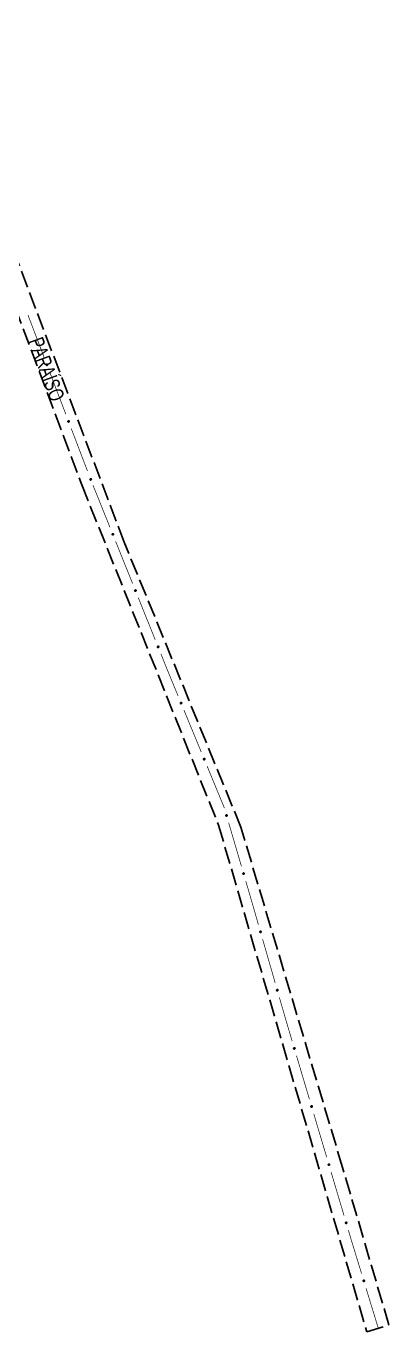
# Model space of a CAD drawing. Extents: x 212200 to 214553, y 4880545 to 4882659.
# Drawn here: x 213731.6 to 213827.3, y 4881469.7 to 4881814.2 of the extents above; entities that cross this region are included whole.
import ezdxf

# ---------------------------------------------------------------- set-up
doc = ezdxf.new("R2010")
doc.units = 0
doc.header["$LTSCALE"] = 1.5
doc.header["$MEASUREMENT"] = 0
doc.linetypes.add('TRACO_11', pattern=[8, 3, -1, 3, -1])
for name, color, linetype in [('SV-EIXO-RUA-PAV', 20, 'CONTINUOUS'), ('SV-RUA-PAVIM', 7, 'CONTINUOUS'), ('SV-TXT-RUA-N-PAV', 7, 'CONTINUOUS')]:
    doc.layers.add(name, color=color, linetype=linetype)
doc.styles.add('ARIAL', font='ARIAL.SHX')

msp = doc.modelspace()

# ---------------------------------------------------------------- linework, layer by layer
at = {"layer": 'SV-EIXO-RUA-PAV', "const_width": 0.18}
for points in [[(213732.082014, 4881737.937942), (213736.357909, 4881726.725595)], [(213737.783207, 4881722.988146), (213742.059102, 4881711.775799)], [(213743.4844, 4881708.03835), (213747.760295, 4881696.826003)], [(213749.213426, 4881693.099463), (213753.69471, 4881681.967612)], [(213755.188471, 4881678.256995), (213759.669755, 4881667.125144)], [(213761.163516, 4881663.414528), (213765.644799, 4881652.282677)], [(213767.13856, 4881648.57206), (213768.632321, 4881644.861443)], [(213768.632321, 4881644.861443), (213769.004074, 4881643.937981)], [(213769.004074, 4881643.937981), (213771.67812, 4881637.463974)], [(213773.205161, 4881633.766929), (213777.786283, 4881622.675792)], [(213779.313324, 4881618.978746), (213783.512685, 4881608.81187)], [(213783.512685, 4881608.81187), (213783.815301, 4881608.079221)], [(213783.815301, 4881608.079221), (213783.873681, 4881607.880297)], [(213785.000088, 4881604.042171), (213788.379307, 4881592.527794)], [(213789.505713, 4881588.689668), (213790.63212, 4881584.851543)], [(213790.63212, 4881584.851543), (213790.831145, 4881584.173382)], [(213790.831145, 4881584.173382), (213792.849557, 4881577.165007)], [(213793.956562, 4881573.32124), (213797.277576, 4881561.789941)], [(213798.384581, 4881557.946174), (213800.045088, 4881552.180525)], [(213800.045088, 4881552.180525), (213800.185604, 4881551.692621)], [(213800.185604, 4881551.692621), (213801.750737, 4881546.428085)], [(213802.890618, 4881542.59394), (213806.310261, 4881531.091504)], [(213807.450142, 4881527.257358), (213810.869785, 4881515.754922)], [(213812.009666, 4881511.920776), (213815.429309, 4881500.41834)], [(213816.569191, 4881496.584195), (213817.139131, 4881494.667122)], [(213817.139131, 4881494.667122), (213817.335446, 4881494.00679)], [(213817.335446, 4881494.00679), (213820.060806, 4881485.103472)], [(213821.231605, 4881481.278655), (213824.451305, 4881470.760407)], [(213824.451305, 4881470.760407), (213824.473363, 4881470.688346)]]:
    msp.add_lwpolyline(points, dxfattribs=at)
at = {"layer": 'SV-EIXO-RUA-PAV'}
for points in [[(213737.122216, 4881725.030345), (213737.167131, 4881725.010988), (213737.201776, 4881724.985168), (213737.224472, 4881724.955316), (213737.237651, 4881724.923707), (213737.24749, 4881724.889851), (213737.24988, 4881724.853528), (213737.243602, 4881724.812627), (213737.224501, 4881724.767434), (213737.195718, 4881724.733683), (213737.167642, 4881724.709866), (213737.135473, 4881724.694226), (213737.102424, 4881724.685219), (213737.064612, 4881724.683984), (213737.023224, 4881724.690751), (213736.978246, 4881724.711057), (213736.944455, 4881724.736604), (213736.92326, 4881724.766054), (213736.907743, 4881724.798494), (213736.898111, 4881724.833179), (213736.895971, 4881724.868848), (213736.902859, 4881724.910506), (213736.92349, 4881724.954634), (213736.948584, 4881724.988627), (213736.97773, 4881725.01023), (213737.010011, 4881725.024788), (213737.043848, 4881725.03507), (213737.080261, 4881725.038992), (213737.122216, 4881725.030345)], [(213742.823409, 4881710.080549), (213742.868325, 4881710.061193), (213742.902969, 4881710.035372), (213742.925666, 4881710.00552), (213742.938844, 4881709.973911), (213742.948683, 4881709.940055), (213742.951073, 4881709.903733), (213742.944795, 4881709.862831), (213742.925695, 4881709.817639), (213742.896912, 4881709.783887), (213742.868836, 4881709.76007), (213742.836667, 4881709.744431), (213742.803617, 4881709.735423), (213742.765805, 4881709.734189), (213742.724417, 4881709.740955), (213742.67944, 4881709.761261), (213742.645649, 4881709.786808), (213742.624454, 4881709.816258), (213742.608936, 4881709.848698), (213742.599305, 4881709.883383), (213742.597165, 4881709.919052), (213742.604053, 4881709.960711), (213742.624683, 4881710.004838), (213742.649778, 4881710.038831), (213742.678923, 4881710.060434), (213742.711204, 4881710.074993), (213742.745042, 4881710.085275), (213742.781454, 4881710.089197), (213742.823409, 4881710.080549)], [(213748.654617, 4881694.782362), (213748.699881, 4881694.763835), (213748.734994, 4881694.738656), (213748.758235, 4881694.709226), (213748.771992, 4881694.677864), (213748.782453, 4881694.644195), (213748.785509, 4881694.607922), (213748.779985, 4881694.566912), (213748.761718, 4881694.521376), (213748.73356, 4881694.487102), (213748.705927, 4881694.462772), (213748.674051, 4881694.446544), (213748.641172, 4881694.43693), (213748.60339, 4881694.435001), (213748.561884, 4881694.441006), (213748.516541, 4881694.460482), (213748.482286, 4881694.485403), (213748.460553, 4881694.514459), (213748.444442, 4881694.546608), (213748.434175, 4881694.58111), (213748.431379, 4881694.616733), (213748.4375, 4881694.658512), (213748.457316, 4881694.703011), (213748.481782, 4881694.737459), (213748.510525, 4881694.759595), (213748.542533, 4881694.774744), (213748.576176, 4881694.785646), (213748.61251, 4881694.790237), (213748.654617, 4881694.782362)], [(213754.490051, 4881680.286698), (213754.535315, 4881680.268171), (213754.570428, 4881680.242992), (213754.593669, 4881680.213562), (213754.607426, 4881680.182201), (213754.617887, 4881680.148531), (213754.620943, 4881680.112258), (213754.615418, 4881680.071248), (213754.597152, 4881680.025712), (213754.568994, 4881679.991438), (213754.541361, 4881679.967108), (213754.509485, 4881679.95088), (213754.476606, 4881679.941267), (213754.438823, 4881679.939337), (213754.397318, 4881679.945342), (213754.351975, 4881679.964818), (213754.31772, 4881679.989739), (213754.295987, 4881680.018795), (213754.279876, 4881680.050944), (213754.269609, 4881680.085446), (213754.266813, 4881680.121069), (213754.272934, 4881680.162848), (213754.29275, 4881680.207347), (213754.317215, 4881680.241796), (213754.345959, 4881680.263931), (213754.377967, 4881680.27908), (213754.41161, 4881680.289982), (213754.447944, 4881680.294573), (213754.490051, 4881680.286698)], [(213760.465096, 4881665.44423), (213760.510359, 4881665.425703), (213760.545472, 4881665.400524), (213760.568714, 4881665.371095), (213760.582471, 4881665.339733), (213760.592931, 4881665.306064), (213760.595988, 4881665.269791), (213760.590463, 4881665.228781), (213760.572196, 4881665.183245), (213760.544039, 4881665.14897), (213760.516405, 4881665.124641), (213760.484529, 4881665.108413), (213760.451651, 4881665.098799), (213760.413868, 4881665.09687), (213760.372363, 4881665.102875), (213760.327019, 4881665.12235), (213760.292765, 4881665.147271), (213760.271032, 4881665.176327), (213760.25492, 4881665.208477), (213760.244653, 4881665.242979), (213760.241858, 4881665.278602), (213760.247979, 4881665.32038), (213760.267795, 4881665.36488), (213760.29226, 4881665.399328), (213760.321003, 4881665.421463), (213760.353012, 4881665.436613), (213760.386654, 4881665.447515), (213760.422988, 4881665.452106), (213760.465096, 4881665.44423)], [(213766.44014, 4881650.601763), (213766.485404, 4881650.583236), (213766.520517, 4881650.558057), (213766.543759, 4881650.528627), (213766.557515, 4881650.497266), (213766.567976, 4881650.463596), (213766.571033, 4881650.427323), (213766.565508, 4881650.386313), (213766.547241, 4881650.340777), (213766.519084, 4881650.306503), (213766.49145, 4881650.282173), (213766.459574, 4881650.265945), (213766.426696, 4881650.256332), (213766.388913, 4881650.254402), (213766.347407, 4881650.260407), (213766.302064, 4881650.279883), (213766.267809, 4881650.304804), (213766.246076, 4881650.33386), (213766.229965, 4881650.366009), (213766.219698, 4881650.400511), (213766.216902, 4881650.436134), (213766.223023, 4881650.477913), (213766.242839, 4881650.522412), (213766.267305, 4881650.556861), (213766.296048, 4881650.578996), (213766.328056, 4881650.594145), (213766.361699, 4881650.605047), (213766.398033, 4881650.609638), (213766.44014, 4881650.601763)], [(213772.488532, 4881635.790274), (213772.53396, 4881635.772154), (213772.569298, 4881635.747292), (213772.592804, 4881635.718072), (213772.606842, 4881635.686836), (213772.617604, 4881635.653262), (213772.620987, 4881635.617018), (213772.615831, 4881635.57596), (213772.597974, 4881635.530262), (213772.570125, 4881635.495735), (213772.542712, 4881635.471158), (213772.510983, 4881635.454645), (213772.478192, 4881635.444736), (213772.440428, 4881635.442467), (213772.39887, 4881635.448099), (213772.353354, 4881635.467167), (213772.318877, 4881635.491779), (213772.296883, 4881635.520638), (213772.280484, 4881635.552642), (213772.269907, 4881635.58705), (213772.266792, 4881635.622647), (213772.272537, 4881635.664478), (213772.291952, 4881635.709154), (213772.316107, 4881635.743821), (213772.34465, 4881635.766213), (213772.376521, 4881635.78165), (213772.410065, 4881635.792854), (213772.446356, 4881635.797771), (213772.488532, 4881635.790274)], [(213778.596695, 4881621.002091), (213778.642123, 4881620.983972), (213778.677461, 4881620.959109), (213778.700966, 4881620.92989), (213778.715004, 4881620.898653), (213778.725767, 4881620.865079), (213778.729149, 4881620.828835), (213778.723993, 4881620.787777), (213778.706136, 4881620.742079), (213778.678288, 4881620.707552), (213778.650874, 4881620.682975), (213778.619145, 4881620.666462), (213778.586354, 4881620.656553), (213778.54859, 4881620.654285), (213778.507033, 4881620.659916), (213778.461516, 4881620.678984), (213778.427039, 4881620.703596), (213778.405046, 4881620.732456), (213778.388646, 4881620.764459), (213778.378069, 4881620.798867), (213778.374954, 4881620.834464), (213778.3807, 4881620.876295), (213778.400115, 4881620.920971), (213778.42427, 4881620.955638), (213778.452813, 4881620.978031), (213778.484684, 4881620.993467), (213778.518227, 4881621.004671), (213778.554519, 4881621.009588), (213778.596695, 4881621.002091)], [(213784.502049, 4881606.130099), (213784.5453, 4881606.107264), (213784.577802, 4881606.078795), (213784.598077, 4881606.047247), (213784.608723, 4881606.014698), (213784.615865, 4881605.980172), (213784.615385, 4881605.943774), (213784.605904, 4881605.903494), (213784.583303, 4881605.859947), (213784.55195, 4881605.828568), (213784.522085, 4881605.807037), (213784.488784, 4881605.793981), (213784.455127, 4881605.787605), (213784.417335, 4881605.789354), (213784.37661, 4881605.79936), (213784.333371, 4881605.823147), (213784.301698, 4881605.851276), (213784.282889, 4881605.882305), (213784.269976, 4881605.915867), (213784.263107, 4881605.951203), (213784.263784, 4881605.986929), (213784.273933, 4881606.027916), (213784.297976, 4881606.070281), (213784.32567, 4881606.102191), (213784.356427, 4881606.121431), (213784.389755, 4881606.1334), (213784.424297, 4881606.140984), (213784.460906, 4881606.142025), (213784.502049, 4881606.130099)], [(213789.007675, 4881590.777596), (213789.050926, 4881590.754761), (213789.083428, 4881590.726292), (213789.103702, 4881590.694745), (213789.114349, 4881590.662196), (213789.121491, 4881590.627669), (213789.121011, 4881590.591271), (213789.11153, 4881590.550992), (213789.088928, 4881590.507445), (213789.057576, 4881590.476066), (213789.027711, 4881590.454534), (213788.99441, 4881590.441478), (213788.960753, 4881590.435103), (213788.922961, 4881590.436851), (213788.882235, 4881590.446858), (213788.838997, 4881590.470644), (213788.807324, 4881590.498773), (213788.788515, 4881590.529802), (213788.775601, 4881590.563364), (213788.768733, 4881590.5987), (213788.76941, 4881590.634426), (213788.779559, 4881590.675413), (213788.803601, 4881590.717778), (213788.831296, 4881590.749688), (213788.862053, 4881590.768928), (213788.895381, 4881590.780898), (213788.929923, 4881590.788482), (213788.966532, 4881590.789523), (213789.007675, 4881590.777596)], [(213793.469077, 4881575.411657), (213793.512212, 4881575.388604), (213793.54457, 4881575.359971), (213793.564684, 4881575.328321), (213793.575167, 4881575.295719), (213793.582134, 4881575.261157), (213793.58147, 4881575.224762), (213793.571786, 4881575.184531), (213793.548965, 4881575.141098), (213793.517454, 4881575.109878), (213793.48748, 4881575.088498), (213793.454114, 4881575.07561), (213793.420425, 4881575.069405), (213793.382643, 4881575.071344), (213793.341968, 4881575.081556), (213793.298851, 4881575.105561), (213793.26732, 4881575.13385), (213793.248668, 4881575.164973), (213793.235924, 4881575.1986), (213793.229234, 4881575.23397), (213793.230091, 4881575.269692), (213793.240447, 4881575.310627), (213793.264704, 4881575.35287), (213793.292559, 4881575.38464), (213793.323413, 4881575.403724), (213793.356801, 4881575.415525), (213793.391381, 4881575.422935), (213793.427994, 4881575.423791), (213793.469077, 4881575.411657)], [(213797.897096, 4881560.036591), (213797.94023, 4881560.013538), (213797.972589, 4881559.984905), (213797.992703, 4881559.953256), (213798.003185, 4881559.920653), (213798.010153, 4881559.886091), (213798.009489, 4881559.849696), (213797.999805, 4881559.809465), (213797.976984, 4881559.766033), (213797.945473, 4881559.734813), (213797.915499, 4881559.713432), (213797.882133, 4881559.700545), (213797.848444, 4881559.694339), (213797.810662, 4881559.696278), (213797.769987, 4881559.70649), (213797.726869, 4881559.730495), (213797.695339, 4881559.758784), (213797.676687, 4881559.789908), (213797.663943, 4881559.823534), (213797.657253, 4881559.858904), (213797.65811, 4881559.894627), (213797.668466, 4881559.935561), (213797.692723, 4881559.977804), (213797.720578, 4881560.009574), (213797.751432, 4881560.028659), (213797.78482, 4881560.04046), (213797.8194, 4881560.047869), (213797.856013, 4881560.048725), (213797.897096, 4881560.036591)], [(213802.385249, 4881544.680105), (213802.428579, 4881544.657423), (213802.461181, 4881544.629068), (213802.481566, 4881544.597592), (213802.492327, 4881544.56508), (213802.49959, 4881544.530579), (213802.499238, 4881544.49418), (213802.489899, 4881544.453867), (213802.46745, 4881544.410241), (213802.436208, 4881544.378752), (213802.406419, 4881544.357116), (213802.373164, 4881544.343943), (213802.33953, 4881544.337449), (213802.301732, 4881544.339065), (213802.260971, 4881544.348928), (213802.21765, 4881544.372563), (213802.185878, 4881544.400581), (213802.16696, 4881544.431543), (213802.153929, 4881544.465059), (213802.146936, 4881544.500371), (213802.147488, 4881544.536099), (213802.157492, 4881544.577121), (213802.181386, 4881544.619571), (213802.208969, 4881544.651578), (213802.239658, 4881544.670926), (213802.272944, 4881544.683012), (213802.307459, 4881544.690718), (213802.344063, 4881544.691887), (213802.385249, 4881544.680105)], [(213806.944773, 4881529.343524), (213806.988103, 4881529.320841), (213807.020706, 4881529.292486), (213807.041091, 4881529.26101), (213807.051852, 4881529.228498), (213807.059114, 4881529.193998), (213807.058763, 4881529.157598), (213807.049423, 4881529.117285), (213807.026975, 4881529.073659), (213806.995733, 4881529.04217), (213806.965943, 4881529.020534), (213806.932688, 4881529.007361), (213806.899054, 4881529.000867), (213806.861256, 4881529.002483), (213806.820496, 4881529.012346), (213806.777174, 4881529.035981), (213806.745403, 4881529.063999), (213806.726485, 4881529.094962), (213806.713453, 4881529.128478), (213806.706461, 4881529.163789), (213806.707012, 4881529.199518), (213806.717017, 4881529.24054), (213806.740911, 4881529.282989), (213806.768493, 4881529.314996), (213806.799182, 4881529.334344), (213806.832468, 4881529.346431), (213806.866983, 4881529.354136), (213806.903588, 4881529.355306), (213806.944773, 4881529.343524)], [(213811.504297, 4881514.006942), (213811.547628, 4881513.984259), (213811.58023, 4881513.955904), (213811.600615, 4881513.924428), (213811.611376, 4881513.891917), (213811.618639, 4881513.857416), (213811.618287, 4881513.821016), (213811.608948, 4881513.780703), (213811.586499, 4881513.737077), (213811.555257, 4881513.705589), (213811.525467, 4881513.683952), (213811.492212, 4881513.67078), (213811.458578, 4881513.664286), (213811.420781, 4881513.665901), (213811.38002, 4881513.675765), (213811.336698, 4881513.699399), (213811.304927, 4881513.727417), (213811.286009, 4881513.75838), (213811.272978, 4881513.791896), (213811.265985, 4881513.827207), (213811.266536, 4881513.862936), (213811.276541, 4881513.903958), (213811.300435, 4881513.946407), (213811.328017, 4881513.978415), (213811.358706, 4881513.997762), (213811.391992, 4881514.009849), (213811.426508, 4881514.017554), (213811.463112, 4881514.018724), (213811.504297, 4881514.006942)], [(213816.063821, 4881498.67036), (213816.107152, 4881498.647678), (213816.139754, 4881498.619323), (213816.160139, 4881498.587847), (213816.1709, 4881498.555335), (213816.178163, 4881498.520834), (213816.177811, 4881498.484435), (213816.168472, 4881498.444122), (213816.146023, 4881498.400496), (213816.114781, 4881498.369007), (213816.084992, 4881498.347371), (213816.051737, 4881498.334198), (213816.018103, 4881498.327704), (213815.980305, 4881498.32932), (213815.939544, 4881498.339183), (213815.896223, 4881498.362818), (213815.864451, 4881498.390835), (213815.845533, 4881498.421798), (213815.832502, 4881498.455314), (213815.825509, 4881498.490626), (213815.82606, 4881498.526354), (213815.836065, 4881498.567376), (213815.859959, 4881498.609825), (213815.887542, 4881498.641833), (213815.918231, 4881498.66118), (213815.951517, 4881498.673267), (213815.986032, 4881498.680972), (213816.022636, 4881498.682142), (213816.063821, 4881498.67036)], [(213820.70941, 4881483.360672), (213820.752922, 4881483.33834), (213820.785752, 4881483.310249), (213820.80639, 4881483.278939), (213820.817414, 4881483.246515), (213820.824955, 4881483.212074), (213820.824897, 4881483.175673), (213820.815883, 4881483.135286), (213820.793788, 4881483.09148), (213820.762801, 4881483.05974), (213820.733187, 4881483.037864), (213820.700039, 4881483.024423), (213820.666459, 4881483.017658), (213820.628649, 4881483.018968), (213820.58781, 4881483.028502), (213820.544299, 4881483.051786), (213820.512303, 4881483.079547), (213820.493135, 4881483.110356), (213820.479834, 4881483.143766), (213820.472556, 4881483.179019), (213820.472819, 4881483.214751), (213820.482492, 4881483.255853), (213820.506043, 4881483.298493), (213820.533366, 4881483.330722), (213820.563898, 4881483.350317), (213820.597085, 4881483.362672), (213820.631537, 4881483.370656), (213820.668131, 4881483.372121), (213820.70941, 4881483.360672)]]:
    msp.add_lwpolyline(points, close=True, dxfattribs=at)
for points in [[(213736.935874, 4881724.969246), (213737.080852, 4881724.688647)], [(213736.948584, 4881724.988627), (213737.102424, 4881724.685219)], [(213736.963675, 4881724.995912), (213737.117405, 4881724.692364)], [(213736.97773, 4881725.01023), (213737.135473, 4881724.694226)], [(213736.994393, 4881725.014928), (213737.14849, 4881724.702758)], [(213737.010011, 4881725.024788), (213737.167642, 4881724.709866)], [(213737.029303, 4881725.026781), (213737.181574, 4881724.727058)], [(213737.043848, 4881725.03507), (213737.195718, 4881724.733683)], [(213737.063608, 4881725.032561), (213737.208888, 4881724.754999)], [(213737.080261, 4881725.038992), (213737.224501, 4881724.767434)], [(213737.099858, 4881725.033242), (213737.231038, 4881724.792653)], [(213737.122216, 4881725.030345), (213737.243602, 4881724.812627)], [(213737.146253, 4881725.018807), (213737.243712, 4881724.839837)], [(213737.167131, 4881725.010988), (213737.24988, 4881724.853528)], [(213737.186944, 4881724.996355), (213737.244609, 4881724.87961)], [(213737.201776, 4881724.985168), (213737.24749, 4881724.889851)], [(213736.895971, 4881724.868848), (213736.978246, 4881724.711057)], [(213736.898111, 4881724.833179), (213736.944455, 4881724.736604)], [(213736.899182, 4881724.847185), (213736.958608, 4881724.729651)], [(213736.902859, 4881724.910506), (213737.023224, 4881724.690751)], [(213736.903601, 4881724.885379), (213736.997537, 4881724.707987)], [(213736.915972, 4881724.929528), (213737.042355, 4881724.69003)], [(213736.92349, 4881724.954634), (213737.064612, 4881724.683984)], [(213742.597165, 4881709.919052), (213742.67944, 4881709.761261)], [(213742.599305, 4881709.883383), (213742.645649, 4881709.786808)], [(213742.600375, 4881709.897389), (213742.659801, 4881709.779855)], [(213742.604053, 4881709.960711), (213742.724417, 4881709.740955)], [(213742.604794, 4881709.935584), (213742.69873, 4881709.758192)], [(213742.617165, 4881709.979732), (213742.743548, 4881709.740234)], [(213742.624683, 4881710.004838), (213742.765805, 4881709.734189)], [(213742.637068, 4881710.01945), (213742.782046, 4881709.738851)], [(213742.649778, 4881710.038831), (213742.803617, 4881709.735423)], [(213742.664868, 4881710.046116), (213742.818598, 4881709.742568)], [(213742.678923, 4881710.060434), (213742.836667, 4881709.744431)], [(213742.695586, 4881710.065132), (213742.849683, 4881709.752962)], [(213742.711204, 4881710.074993), (213742.868836, 4881709.76007)], [(213742.730496, 4881710.076985), (213742.882767, 4881709.777262)], [(213742.745042, 4881710.085275), (213742.896912, 4881709.783887)], [(213742.764801, 4881710.082766), (213742.910082, 4881709.805203)], [(213742.781454, 4881710.089197), (213742.925695, 4881709.817639)], [(213742.801051, 4881710.083446), (213742.932231, 4881709.842857)], [(213742.823409, 4881710.080549), (213742.944795, 4881709.862831)], [(213742.847447, 4881710.069011), (213742.944905, 4881709.890042)], [(213742.868325, 4881710.061193), (213742.951073, 4881709.903733)], [(213742.888137, 4881710.046559), (213742.945802, 4881709.929814)], [(213742.902969, 4881710.035372), (213742.948683, 4881709.940055)], [(213748.431379, 4881694.616733), (213748.516541, 4881694.460482)], [(213748.434175, 4881694.58111), (213748.482286, 4881694.485403)], [(213748.434987, 4881694.595133), (213748.496564, 4881694.478711)], [(213748.4375, 4881694.658512), (213748.561884, 4881694.441006)], [(213748.438703, 4881694.633402), (213748.535885, 4881694.457767)], [(213748.450261, 4881694.677771), (213748.581025, 4881694.440637)], [(213748.457316, 4881694.703011), (213748.60339, 4881694.435001)], [(213748.46943, 4881694.717848), (213748.619542, 4881694.439961)], [(213748.481782, 4881694.737459), (213748.641172, 4881694.43693)], [(213748.496736, 4881694.74502), (213748.656019, 4881694.44435)], [(213748.510525, 4881694.759595), (213748.674051, 4881694.446544)], [(213748.527099, 4881694.764598), (213748.686908, 4881694.455313)], [(213748.542533, 4881694.774744), (213748.705927, 4881694.462772)], [(213748.561785, 4881694.777091), (213748.71954, 4881694.480217)], [(213748.576176, 4881694.785646), (213748.73356, 4881694.487102)], [(213748.595978, 4881694.783501), (213748.746336, 4881694.508656)], [(213748.61251, 4881694.790237), (213748.761718, 4881694.521376)], [(213748.632209, 4881694.784848), (213748.76779, 4881694.546711)], [(213748.654617, 4881694.782362), (213748.779985, 4881694.566912)], [(213748.678862, 4881694.771268), (213748.779595, 4881694.59412)], [(213748.699881, 4881694.763835), (213748.785509, 4881694.607922)], [(213748.719959, 4881694.749568), (213748.77976, 4881694.633902)], [(213748.734994, 4881694.738656), (213748.782453, 4881694.644195)], [(213754.29275, 4881680.207347), (213754.438823, 4881679.939337)], [(213754.304864, 4881680.222184), (213754.454975, 4881679.944298)], [(213754.317215, 4881680.241796), (213754.476606, 4881679.941267)], [(213754.33217, 4881680.249357), (213754.491453, 4881679.948686)], [(213754.345959, 4881680.263931), (213754.509485, 4881679.95088)], [(213754.362533, 4881680.268934), (213754.522342, 4881679.95965)], [(213754.377967, 4881680.27908), (213754.541361, 4881679.967108)], [(213754.397219, 4881680.281427), (213754.554974, 4881679.984553)], [(213754.41161, 4881680.289982), (213754.568994, 4881679.991438)], [(213754.431412, 4881680.287837), (213754.58177, 4881680.012992)], [(213754.447944, 4881680.294573), (213754.597152, 4881680.025712)], [(213754.467643, 4881680.289184), (213754.603224, 4881680.051047)], [(213754.490051, 4881680.286698), (213754.615418, 4881680.071248)], [(213754.514296, 4881680.275604), (213754.615028, 4881680.098456)], [(213754.535315, 4881680.268171), (213754.620943, 4881680.112258)], [(213754.555393, 4881680.253904), (213754.615194, 4881680.138238)], [(213754.570428, 4881680.242992), (213754.617887, 4881680.148531)], [(213754.266813, 4881680.121069), (213754.351975, 4881679.964818)], [(213754.269609, 4881680.085446), (213754.31772, 4881679.989739)], [(213754.270421, 4881680.099469), (213754.331998, 4881679.983047)], [(213754.272934, 4881680.162848), (213754.397318, 4881679.945342)], [(213754.274137, 4881680.137739), (213754.371319, 4881679.962103)], [(213754.285695, 4881680.182107), (213754.416459, 4881679.944973)], [(213760.241858, 4881665.278602), (213760.327019, 4881665.12235)], [(213760.244653, 4881665.242979), (213760.292765, 4881665.147271)], [(213760.245466, 4881665.257002), (213760.307042, 4881665.14058)], [(213760.247979, 4881665.32038), (213760.372363, 4881665.102875)], [(213760.249182, 4881665.295271), (213760.346363, 4881665.119636)], [(213760.26074, 4881665.339639), (213760.391504, 4881665.102505)], [(213760.267795, 4881665.36488), (213760.413868, 4881665.09687)], [(213760.279909, 4881665.379716), (213760.43002, 4881665.10183)], [(213760.29226, 4881665.399328), (213760.451651, 4881665.098799)], [(213760.307214, 4881665.406889), (213760.466498, 4881665.106218)], [(213760.321003, 4881665.421463), (213760.484529, 4881665.108413)], [(213760.337577, 4881665.426467), (213760.497387, 4881665.117182)], [(213760.353012, 4881665.436613), (213760.516405, 4881665.124641)], [(213760.372264, 4881665.438959), (213760.530019, 4881665.142086)], [(213760.386654, 4881665.447515), (213760.544039, 4881665.14897)], [(213760.406457, 4881665.44537), (213760.556815, 4881665.170524)], [(213760.422988, 4881665.452106), (213760.572196, 4881665.183245)], [(213760.442688, 4881665.446717), (213760.578269, 4881665.20858)], [(213760.465096, 4881665.44423), (213760.590463, 4881665.228781)], [(213760.489341, 4881665.433137), (213760.590073, 4881665.255989)], [(213760.510359, 4881665.425703), (213760.595988, 4881665.269791)], [(213760.530437, 4881665.411436), (213760.590239, 4881665.295771)], [(213760.545472, 4881665.400524), (213760.592931, 4881665.306064)], [(213766.216902, 4881650.436134), (213766.302064, 4881650.279883)], [(213766.219698, 4881650.400511), (213766.267809, 4881650.304804)], [(213766.22051, 4881650.414534), (213766.282087, 4881650.298112)], [(213766.223023, 4881650.477913), (213766.347407, 4881650.260407)], [(213766.224227, 4881650.452804), (213766.321408, 4881650.277168)], [(213766.235784, 4881650.497172), (213766.366549, 4881650.260038)], [(213766.242839, 4881650.522412), (213766.388913, 4881650.254402)], [(213766.254953, 4881650.537249), (213766.405065, 4881650.259363)], [(213766.267305, 4881650.556861), (213766.426696, 4881650.256332)], [(213766.282259, 4881650.564422), (213766.441543, 4881650.263751)], [(213766.296048, 4881650.578996), (213766.459574, 4881650.265945)], [(213766.312622, 4881650.583999), (213766.472431, 4881650.274715)], [(213766.328056, 4881650.594145), (213766.49145, 4881650.282173)], [(213766.347308, 4881650.596492), (213766.505063, 4881650.299618)], [(213766.361699, 4881650.605047), (213766.519084, 4881650.306503)], [(213766.381501, 4881650.602902), (213766.531859, 4881650.328057)], [(213766.398033, 4881650.609638), (213766.547241, 4881650.340777)], [(213766.417732, 4881650.604249), (213766.553313, 4881650.366112)], [(213766.44014, 4881650.601763), (213766.565508, 4881650.386313)], [(213766.464385, 4881650.590669), (213766.565118, 4881650.413521)], [(213766.485404, 4881650.583236), (213766.571033, 4881650.427323)], [(213766.505482, 4881650.568969), (213766.565283, 4881650.453303)], [(213766.520517, 4881650.558057), (213766.567976, 4881650.463596)], [(213772.266792, 4881635.622647), (213772.353354, 4881635.467167)], [(213772.269907, 4881635.58705), (213772.318877, 4881635.491779)], [(213772.270594, 4881635.60108), (213772.333214, 4881635.485216)], [(213772.272537, 4881635.664478), (213772.39887, 4881635.448099)], [(213772.273966, 4881635.639381), (213772.372721, 4881635.464626)], [(213772.285125, 4881635.683851), (213772.418014, 4881635.447902)], [(213772.291952, 4881635.709154), (213772.440428, 4881635.442467)], [(213772.303932, 4881635.724099), (213772.456535, 4881635.447573)], [(213772.316107, 4881635.743821), (213772.478192, 4881635.444736)], [(213772.330993, 4881635.751516), (213772.492972, 4881635.452288)], [(213772.34465, 4881635.766213), (213772.510983, 4881635.454645)], [(213772.361179, 4881635.771366), (213772.523761, 4881635.463529)], [(213772.376521, 4881635.78165), (213772.542712, 4881635.471158)], [(213772.395752, 4881635.784169), (213772.556168, 4881635.488725)], [(213772.410065, 4881635.792854), (213772.570125, 4881635.495735)], [(213772.429886, 4881635.790886), (213772.582707, 4881635.517403)], [(213772.446356, 4881635.797771), (213772.597974, 4881635.530262)], [(213772.466103, 4881635.792559), (213772.603818, 4881635.55565)], [(213772.488532, 4881635.790274), (213772.615831, 4881635.57596)], [(213772.512876, 4881635.779399), (213772.615196, 4881635.603163)], [(213772.53396, 4881635.772154), (213772.620987, 4881635.617018)], [(213772.554166, 4881635.758069), (213772.615004, 4881635.642945)], [(213772.569298, 4881635.747292), (213772.617604, 4881635.653262)], [(213778.374954, 4881620.834464), (213778.461516, 4881620.678984)], [(213778.378069, 4881620.798867), (213778.427039, 4881620.703596)], [(213778.378756, 4881620.812897), (213778.441376, 4881620.697033)], [(213778.3807, 4881620.876295), (213778.507033, 4881620.659916)], [(213778.382128, 4881620.851198), (213778.480884, 4881620.676443)], [(213778.393287, 4881620.895668), (213778.526176, 4881620.659719)], [(213778.400115, 4881620.920971), (213778.54859, 4881620.654285)], [(213778.412095, 4881620.935916), (213778.564697, 4881620.65939)], [(213778.42427, 4881620.955638), (213778.586354, 4881620.656553)], [(213778.439155, 4881620.963333), (213778.601134, 4881620.664105)], [(213778.452813, 4881620.978031), (213778.619145, 4881620.666462)], [(213778.469341, 4881620.983183), (213778.631923, 4881620.675346)], [(213778.484684, 4881620.993467), (213778.650874, 4881620.682975)], [(213778.503914, 4881620.995987), (213778.66433, 4881620.700542)], [(213778.518227, 4881621.004671), (213778.678288, 4881620.707552)], [(213778.538048, 4881621.002704), (213778.69087, 4881620.729221)], [(213778.554519, 4881621.009588), (213778.706136, 4881620.742079)], [(213778.574266, 4881621.004376), (213778.711981, 4881620.767467)], [(213778.596695, 4881621.002091), (213778.723993, 4881620.787777)], [(213778.621039, 4881620.991216), (213778.723358, 4881620.81498)], [(213778.642123, 4881620.983972), (213778.729149, 4881620.828835)], [(213778.662329, 4881620.969886), (213778.723167, 4881620.854762)], [(213778.677461, 4881620.959109), (213778.725767, 4881620.865079)], [(213784.263107, 4881605.951203), (213784.301698, 4881605.851276)], [(213784.263784, 4881605.986929), (213784.333371, 4881605.823147)], [(213784.265278, 4881605.96508), (213784.315259, 4881605.84323)], [(213784.272692, 4881606.002808), (213784.35236, 4881605.818567)], [(213784.273933, 4881606.027916), (213784.37661, 4881605.79936)], [(213784.288503, 4881606.045844), (213784.395624, 4881605.797134)], [(213784.297976, 4881606.070281), (213784.417335, 4881605.789354)], [(213784.311473, 4881606.083871), (213784.433893, 4881605.792722)], [(213784.32567, 4881606.102191), (213784.455127, 4881605.787605)], [(213784.341288, 4881606.108264), (213784.470624, 4881605.793548)], [(213784.356427, 4881606.121431), (213784.488784, 4881605.793981)], [(213784.373409, 4881606.124801), (213784.502432, 4881605.80146)], [(213784.389755, 4881606.1334), (213784.522085, 4881605.807037)], [(213784.409144, 4881606.133867), (213784.537328, 4881605.823078)], [(213784.424297, 4881606.140984), (213784.55195, 4881605.828568)], [(213784.443798, 4881606.136926), (213784.566759, 4881605.84878)], [(213784.460906, 4881606.142025), (213784.583303, 4881605.859947)], [(213784.479989, 4881606.134749), (213784.591806, 4881605.884573)], [(213784.502049, 4881606.130099), (213784.605904, 4881605.903494)], [(213784.525103, 4881606.116703), (213784.608158, 4881605.930612)], [(213784.5453, 4881606.107264), (213784.615385, 4881605.943774)], [(213784.563898, 4881606.091115), (213784.612186, 4881605.97019)], [(213784.577802, 4881606.078795), (213784.615865, 4881605.980172)], [(213788.76941, 4881590.634426), (213788.838997, 4881590.470644)], [(213788.778318, 4881590.650306), (213788.857986, 4881590.466064)], [(213788.779559, 4881590.675413), (213788.882235, 4881590.446858)], [(213788.794129, 4881590.693342), (213788.90125, 4881590.444631)], [(213788.803601, 4881590.717778), (213788.922961, 4881590.436851)], [(213788.817099, 4881590.731369), (213788.939519, 4881590.44022)], [(213788.831296, 4881590.749688), (213788.960753, 4881590.435103)], [(213788.846914, 4881590.755761), (213788.97625, 4881590.441045)], [(213788.862053, 4881590.768928), (213788.99441, 4881590.441478)], [(213788.879035, 4881590.772298), (213789.008058, 4881590.448958)], [(213788.895381, 4881590.780898), (213789.027711, 4881590.454534)], [(213788.91477, 4881590.781364), (213789.042953, 4881590.470575)], [(213788.929923, 4881590.788482), (213789.057576, 4881590.476066)], [(213788.949424, 4881590.784424), (213789.072384, 4881590.496278)], [(213788.966532, 4881590.789523), (213789.088928, 4881590.507445)], [(213788.985615, 4881590.782246), (213789.097432, 4881590.53207)], [(213789.007675, 4881590.777596), (213789.11153, 4881590.550992)], [(213789.030729, 4881590.764201), (213789.113784, 4881590.578109)], [(213789.050926, 4881590.754761), (213789.121011, 4881590.591271)], [(213789.069524, 4881590.738612), (213789.117811, 4881590.617687)], [(213789.083428, 4881590.726292), (213789.121491, 4881590.627669)], [(213788.768733, 4881590.5987), (213788.807324, 4881590.498773)], [(213788.770903, 4881590.612578), (213788.820884, 4881590.490727)], [(213793.229234, 4881575.23397), (213793.26732, 4881575.13385)], [(213793.230091, 4881575.269692), (213793.298851, 4881575.105561)], [(213793.231474, 4881575.247837), (213793.28084, 4881575.125735)], [(213793.23908, 4881575.285527), (213793.317816, 4881575.100885)], [(213793.240447, 4881575.310627), (213793.341968, 4881575.081556)], [(213793.255108, 4881575.328482), (213793.360971, 4881575.079234)], [(213793.264704, 4881575.35287), (213793.382643, 4881575.071344)], [(213793.27827, 4881575.366393), (213793.399217, 4881575.074629)], [(213793.292559, 4881575.38464), (213793.420425, 4881575.069405)], [(213793.308207, 4881575.390634), (213793.435952, 4881575.075269)], [(213793.323413, 4881575.403724), (213793.454114, 4881575.07561)], [(213793.340411, 4881575.407009), (213793.467799, 4881575.083021)], [(213793.356801, 4881575.415525), (213793.48748, 4881575.088498)], [(213793.376192, 4881575.415894), (213793.502804, 4881575.104462)], [(213793.391381, 4881575.422935), (213793.517454, 4881575.109878)], [(213793.410861, 4881575.418779), (213793.532364, 4881575.130015)], [(213793.427994, 4881575.423791), (213793.548965, 4881575.141098)], [(213793.44704, 4881575.416418), (213793.557592, 4881575.16568)], [(213793.469077, 4881575.411657), (213793.571786, 4881575.184531)], [(213793.492062, 4881575.398145), (213793.574177, 4881575.211636)], [(213793.512212, 4881575.388604), (213793.58147, 4881575.224762)], [(213793.530728, 4881575.372361), (213793.578404, 4881575.251193)], [(213793.54457, 4881575.359971), (213793.582134, 4881575.261157)], [(213797.657253, 4881559.858904), (213797.695339, 4881559.758784)], [(213797.65811, 4881559.894627), (213797.726869, 4881559.730495)], [(213797.659493, 4881559.872771), (213797.708858, 4881559.750669)], [(213797.667099, 4881559.910461), (213797.745835, 4881559.725819)], [(213797.668466, 4881559.935561), (213797.769987, 4881559.70649)], [(213797.683127, 4881559.953417), (213797.78899, 4881559.704168)], [(213797.692723, 4881559.977804), (213797.810662, 4881559.696278)], [(213797.706288, 4881559.991327), (213797.827236, 4881559.699563)], [(213797.720578, 4881560.009574), (213797.848444, 4881559.694339)], [(213797.736226, 4881560.015569), (213797.863971, 4881559.700203)], [(213797.751432, 4881560.028659), (213797.882133, 4881559.700545)], [(213797.76843, 4881560.031943), (213797.895818, 4881559.707955)], [(213797.78482, 4881560.04046), (213797.915499, 4881559.713432)], [(213797.804211, 4881560.040828), (213797.930823, 4881559.729396)], [(213797.8194, 4881560.047869), (213797.945473, 4881559.734813)], [(213797.83888, 4881560.043713), (213797.960383, 4881559.754949)], [(213797.856013, 4881560.048725), (213797.976984, 4881559.766033)], [(213797.875059, 4881560.041353), (213797.985611, 4881559.790615)], [(213797.897096, 4881560.036591), (213797.999805, 4881559.809465)], [(213797.920081, 4881560.023079), (213798.002196, 4881559.836571)], [(213797.94023, 4881560.013538), (213798.009489, 4881559.849696)], [(213797.958747, 4881559.997295), (213798.006423, 4881559.876128)], [(213797.972589, 4881559.984905), (213798.010153, 4881559.886091)], [(213802.146936, 4881544.500371), (213802.185878, 4881544.400581)], [(213802.147488, 4881544.536099), (213802.21765, 4881544.372563)], [(213802.149058, 4881544.514256), (213802.199467, 4881544.392582)], [(213802.15634, 4881544.55201), (213802.236655, 4881544.368049)], [(213802.157492, 4881544.577121), (213802.260971, 4881544.348928)], [(213802.172, 4881544.595101), (213802.279994, 4881544.346769)], [(213802.181386, 4881544.619571), (213802.301732, 4881544.339065)], [(213802.194836, 4881544.633209), (213802.318278, 4881544.342491)], [(213802.208969, 4881544.651578), (213802.33953, 4881544.337449)], [(213802.224565, 4881544.657706), (213802.355006, 4881544.343446)], [(213802.239658, 4881544.670926), (213802.373164, 4881544.343943)], [(213802.256627, 4881544.674356), (213802.386786, 4881544.35147)], [(213802.272944, 4881544.683012), (213802.406419, 4881544.357116)], [(213802.292331, 4881544.683547), (213802.421605, 4881544.37321)], [(213802.307459, 4881544.690718), (213802.436208, 4881544.378752)], [(213802.326974, 4881544.686728), (213802.450946, 4881544.399016)], [(213802.344063, 4881544.691887), (213802.46745, 4881544.410241)], [(213802.363172, 4881544.684678), (213802.475867, 4881544.434896)], [(213802.385249, 4881544.680105), (213802.489899, 4881544.453867)], [(213802.408349, 4881544.666791), (213802.492057, 4881544.480992)], [(213802.428579, 4881544.657423), (213802.499238, 4881544.49418)], [(213802.447234, 4881544.641339), (213802.495946, 4881544.520584)], [(213802.461181, 4881544.629068), (213802.49959, 4881544.530579)], [(213806.706461, 4881529.163789), (213806.745403, 4881529.063999)], [(213806.707012, 4881529.199518), (213806.777174, 4881529.035981)], [(213806.708582, 4881529.177675), (213806.758991, 4881529.056)], [(213806.715864, 4881529.215428), (213806.796179, 4881529.031468)], [(213806.717017, 4881529.24054), (213806.820496, 4881529.012346)], [(213806.731524, 4881529.25852), (213806.839518, 4881529.010187)], [(213806.740911, 4881529.282989), (213806.861256, 4881529.002483)], [(213806.75436, 4881529.296627), (213806.877802, 4881529.00591)], [(213806.768493, 4881529.314996), (213806.899054, 4881529.000867)], [(213806.784089, 4881529.321124), (213806.91453, 4881529.006864)], [(213806.799182, 4881529.334344), (213806.932688, 4881529.007361)], [(213806.816152, 4881529.337774), (213806.94631, 4881529.014889)], [(213806.832468, 4881529.346431), (213806.965943, 4881529.020534)], [(213806.851855, 4881529.346965), (213806.981129, 4881529.036629)], [(213806.866983, 4881529.354136), (213806.995733, 4881529.04217)], [(213806.886498, 4881529.350146), (213807.01047, 4881529.062434)], [(213806.903588, 4881529.355306), (213807.026975, 4881529.073659)], [(213806.922696, 4881529.348096), (213807.035391, 4881529.098314)], [(213806.944773, 4881529.343524), (213807.049423, 4881529.117285)], [(213806.967873, 4881529.330209), (213807.051582, 4881529.14441)], [(213806.988103, 4881529.320841), (213807.058763, 4881529.157598)], [(213807.006758, 4881529.304757), (213807.05547, 4881529.184002)], [(213807.020706, 4881529.292486), (213807.059114, 4881529.193998)], [(213811.265985, 4881513.827207), (213811.304927, 4881513.727417)], [(213811.266536, 4881513.862936), (213811.336698, 4881513.699399)], [(213811.268106, 4881513.841093), (213811.318515, 4881513.719419)], [(213811.275389, 4881513.878847), (213811.355703, 4881513.694886)], [(213811.276541, 4881513.903958), (213811.38002, 4881513.675765)], [(213811.291048, 4881513.921938), (213811.399042, 4881513.673605)], [(213811.300435, 4881513.946407), (213811.420781, 4881513.665901)], [(213811.313884, 4881513.960045), (213811.437326, 4881513.669328)], [(213811.328017, 4881513.978415), (213811.458578, 4881513.664286)], [(213811.343614, 4881513.984543), (213811.474055, 4881513.670282)], [(213811.358706, 4881513.997762), (213811.492212, 4881513.67078)], [(213811.375676, 4881514.001192), (213811.505834, 4881513.678307)], [(213811.391992, 4881514.009849), (213811.525467, 4881513.683952)], [(213811.411379, 4881514.010383), (213811.540654, 4881513.700047)], [(213811.426508, 4881514.017554), (213811.555257, 4881513.705589)], [(213811.446022, 4881514.013565), (213811.569994, 4881513.725852)], [(213811.463112, 4881514.018724), (213811.586499, 4881513.737077)], [(213811.48222, 4881514.011515), (213811.594916, 4881513.761732)], [(213811.504297, 4881514.006942), (213811.608948, 4881513.780703)], [(213811.527398, 4881513.993627), (213811.611106, 4881513.807829)], [(213811.547628, 4881513.984259), (213811.618287, 4881513.821016)], [(213811.566282, 4881513.968176), (213811.614994, 4881513.847421)], [(213811.58023, 4881513.955904), (213811.618639, 4881513.857416)], [(213815.825509, 4881498.490626), (213815.864451, 4881498.390835)], [(213815.82606, 4881498.526354), (213815.896223, 4881498.362818)], [(213815.827631, 4881498.504511), (213815.87804, 4881498.382837)], [(213815.834913, 4881498.542265), (213815.915228, 4881498.358304)], [(213815.836065, 4881498.567376), (213815.939544, 4881498.339183)], [(213815.850573, 4881498.585356), (213815.958567, 4881498.337024)], [(213815.859959, 4881498.609825), (213815.980305, 4881498.32932)], [(213815.873409, 4881498.623463), (213815.99685, 4881498.332746)], [(213815.887542, 4881498.641833), (213816.018103, 4881498.327704)], [(213815.903138, 4881498.647961), (213816.033579, 4881498.333701)], [(213815.918231, 4881498.66118), (213816.051737, 4881498.334198)], [(213815.9352, 4881498.664611), (213816.065358, 4881498.341725)], [(213815.951517, 4881498.673267), (213816.084992, 4881498.347371)], [(213815.970904, 4881498.673802), (213816.100178, 4881498.363465)], [(213815.986032, 4881498.680972), (213816.114781, 4881498.369007)], [(213816.005546, 4881498.676983), (213816.129518, 4881498.389271)], [(213816.022636, 4881498.682142), (213816.146023, 4881498.400496)], [(213816.041745, 4881498.674933), (213816.15444, 4881498.425151)], [(213816.063821, 4881498.67036), (213816.168472, 4881498.444122)], [(213816.086922, 4881498.657046), (213816.17063, 4881498.471247)], [(213816.107152, 4881498.647678), (213816.177811, 4881498.484435)], [(213816.125807, 4881498.631594), (213816.174519, 4881498.510839)], [(213816.139754, 4881498.619323), (213816.178163, 4881498.520834)], [(213820.472556, 4881483.179019), (213820.512303, 4881483.079547)], [(213820.472819, 4881483.214751), (213820.544299, 4881483.051786)], [(213820.474566, 4881483.192921), (213820.525955, 4881483.071658)], [(213820.481543, 4881483.230733), (213820.56334, 4881483.047427)], [(213820.482492, 4881483.255853), (213820.58781, 4881483.028502)], [(213820.496854, 4881483.273949), (213820.60685, 4881483.026496)], [(213820.506043, 4881483.298493), (213820.628649, 4881483.018968)], [(213820.519382, 4881483.312239), (213820.645167, 4881483.022528)], [(213820.533366, 4881483.330722), (213820.666459, 4881483.017658)], [(213820.548912, 4881483.336976), (213820.681886, 4881483.023779)], [(213820.563898, 4881483.350317), (213820.700039, 4881483.024423)], [(213820.580839, 4881483.353884), (213820.7136, 4881483.03206)], [(213820.597085, 4881483.362672), (213820.733187, 4881483.037864)], [(213820.616467, 4881483.363363), (213820.748243, 4881483.054081)], [(213820.631537, 4881483.370656), (213820.762801, 4881483.05974)], [(213820.651083, 4881483.366824), (213820.777374, 4881483.080122)], [(213820.668131, 4881483.372121), (213820.793788, 4881483.09148)], [(213820.687297, 4881483.365066), (213820.802005, 4881483.116202)], [(213820.70941, 4881483.360672), (213820.815883, 4881483.135286)], [(213820.732617, 4881483.347545), (213820.817823, 4881483.162428)], [(213820.752922, 4881483.33834), (213820.824897, 4881483.175673)], [(213820.771706, 4881483.322407), (213820.821391, 4881483.20205)], [(213820.785752, 4881483.310249), (213820.824955, 4881483.212074)]]:
    msp.add_lwpolyline(points, dxfattribs=at)
at = {"layer": 'SV-RUA-PAVIM', "linetype": 'TRACO_11'}
msp.add_polyline3d([(213702.115663, 4881811.795825, 8.50607), (213705.921037, 4881801.186421, 8.50607), (213710.112122, 4881790.006101, 8.274039), (213728.687171, 4881739.9845, 8.274039), (213746.250447, 4881693.149098, 8.274039), (213782.352736, 4881603.381243, 8.274039), (213821.439993, 4881469.735001, 8.274039), (213827.260258, 4881471.564227, 8.274039), (213815.039944, 4881513.125519, 8.274039), (213788.207161, 4881602.893374, 8.274039), (213757.471428, 4881678.025166, 8.274039), (213714.241659, 4881791.976003, 8.274039), (213709.381016, 4881805.585537, 8.062185), (213706.293041, 4881814.181873, 8.062185)], dxfattribs=at)

# ---------------------------------------------------------------- texts
at = {"layer": 'SV-TXT-RUA-N-PAV', "style": 'ARIAL', "width": 0.7}
msp.add_text('PARAÍSO', height=4, rotation=290, dxfattribs=at).set_placement((213732.16297, 4881731.1512))

doc.saveas('drawing.dxf')
